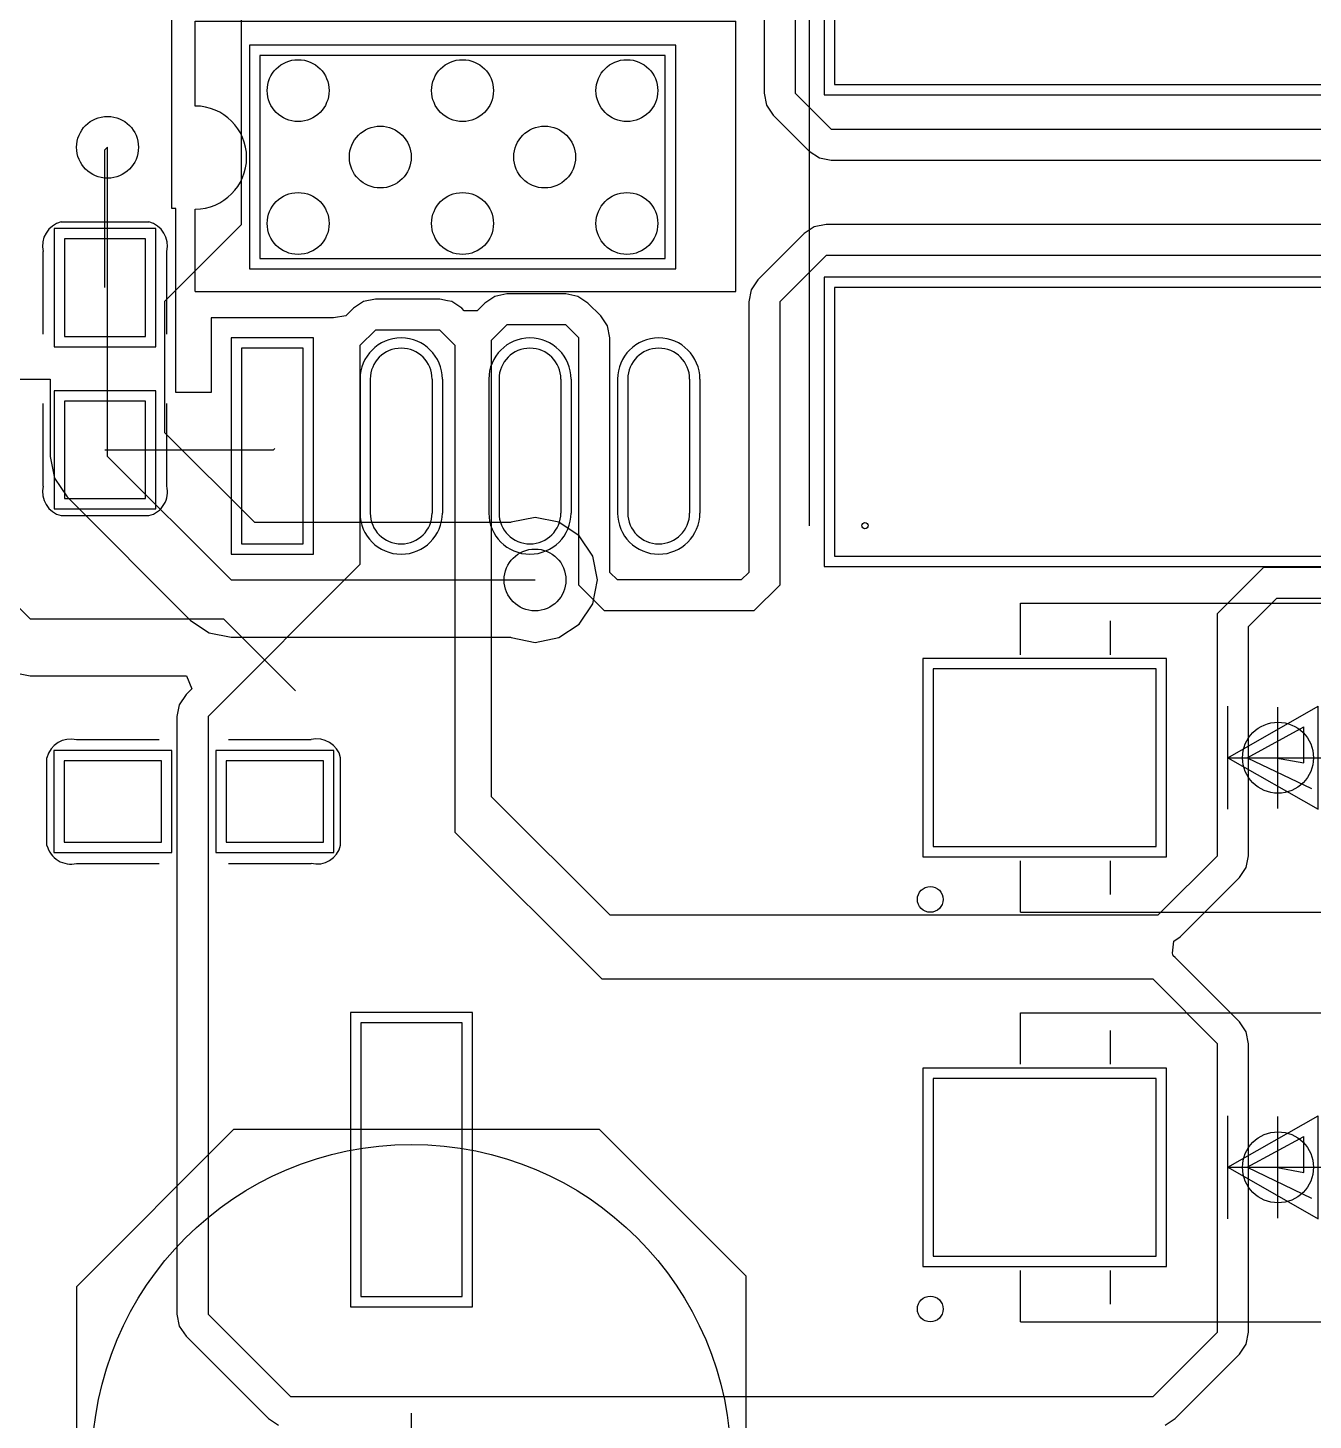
# Model space of a CAD drawing. Header units: millimetres. Extents: x 36 to 139, y 37 to 145.
# Drawn here: x 107.93 to 120.6, y 53.22 to 66.95 of the extents above; entities that cross this region are included whole.
import ezdxf

# ---------------------------------------------------------------- set-up
doc = ezdxf.new("R2010")
doc.units = ezdxf.units.MM
for name, color, linetype in [('BottomLayer', 5, 'Continuous'), ('Mechanical15', 56, 'Continuous'), ('Mechanical6', 56, 'Continuous'), ('MultiLayer', 9, 'Continuous'), ('TopLayer', 1, 'Continuous'), ('TopOverlay', 2, 'Continuous'), ('TopPaste', 8, 'Continuous'), ('TopSolder', 216, 'Continuous')]:
    doc.layers.add(name, color=color, linetype=linetype)

# ---------------------------------------------------------------- blocks, each defined once
blk = doc.blocks.new('CM_D_6_3_5_4__1')
at = {"layer": 'Mechanical15'}
for p, q in [((0, 0.5), (0, -0.5)), ((-0.5, 0), (0.5, 0))]:
    blk.add_line(p, q, dxfattribs=at)
blk.add_circle((0, 0), 0.35, dxfattribs=at)
at = {"layer": 'TopLayer'}
for p, q in [((-3.85, 0.5), (-2.15, 0.5)), ((4.35, 0.5), (1.65, 0.5)), ((1.65, 0.5), (1.65, -0.5)), ((4.35, -0.5), (4.35, 0.5)), ((-3.85, -0.5), (-2.15, -0.5)), ((1.65, -0.5), (4.35, -0.5))]:
    blk.add_line(p, q, dxfattribs=at)
for centre, start, end in [((-3.85, 0), 90, 270), ((-2.15, 0), 270, 90)]:
    blk.add_arc(centre, 0.5, start, end, dxfattribs=at)
at = {"layer": 'TopOverlay'}
for p, q in [((-3.3, 3.3), (1.75, 3.3)), ((-3.3, 3.3), (-3.3, -3.3)), ((1.75, 3.3), (3.3, 1.75)), ((3.3, 1.75), (3.3, -1.85)), ((3.3, -1.85), (1.85, -3.3)), ((-3.3, -3.3), (1.85, -3.3))]:
    blk.add_line(p, q, dxfattribs=at)
blk.add_circle((0, 0), 3.15, dxfattribs=at)
at = {"layer": 'TopPaste'}
for p, q in [((-3.85, 0.5), (-2.15, 0.5)), ((4.35, 0.5), (1.65, 0.5)), ((1.65, 0.5), (1.65, -0.5)), ((4.35, -0.5), (4.35, 0.5)), ((-3.85, -0.5), (-2.15, -0.5)), ((1.65, -0.5), (4.35, -0.5))]:
    blk.add_line(p, q, dxfattribs=at)
for centre, start, end in [((-3.85, 0), 90, 270), ((-2.15, 0), 270, 90)]:
    blk.add_arc(centre, 0.5, start, end, dxfattribs=at)
at = {"layer": 'TopSolder'}
for p, q in [((-3.85, 0.602), (-2.15, 0.602)), ((4.452, 0.602), (1.548, 0.602)), ((1.548, 0.602), (1.548, -0.602)), ((4.452, -0.602), (4.452, 0.602)), ((-3.85, -0.602), (-2.15, -0.602)), ((1.548, -0.602), (4.452, -0.602))]:
    blk.add_line(p, q, dxfattribs=at)
for centre, start, end in [((-3.85, 0), 90, 270), ((-2.15, 0), 270, 90)]:
    blk.add_arc(centre, 0.602, start, end, dxfattribs=at)
blk = doc.blocks.new('C0603_2')
at = {"layer": 'TopLayer'}
for p, q in [((-1.28, 0.4), (-1.28, -0.4)), ((-0.32, 0.4), (-1.28, 0.4)), ((-0.32, -0.4), (-0.32, 0.4)), ((0.32, 0.4), (0.32, -0.4)), ((1.28, 0.4), (0.32, 0.4)), ((1.28, -0.4), (1.28, 0.4)), ((-1.28, -0.4), (-0.32, -0.4)), ((0.32, -0.4), (1.28, -0.4))]:
    blk.add_line(p, q, dxfattribs=at)
at = {"layer": 'TopOverlay'}
for p, q in [((-1.156, 0.61), (-0.343, 0.61)), ((0.343, 0.61), (1.156, 0.61)), ((-1.448, -0.432), (-1.448, 0.432)), ((1.448, -0.432), (1.448, 0.432)), ((-1.156, -0.61), (-0.343, -0.61)), ((0.343, -0.61), (1.156, -0.61))]:
    blk.add_line(p, q, dxfattribs=at)
for centre, start, end in [((-1.213, 0.374), 76.4, 166.3), ((1.213, 0.375), 13.7, 103.7), ((-1.213, -0.375), 193.7, 283.7), ((1.213, -0.374), 256.4, 346.3)]:
    blk.add_arc(centre, 0.242, start, end, dxfattribs=at)
at = {"layer": 'TopPaste'}
for p, q in [((-1.28, 0.4), (-1.28, -0.4)), ((-0.32, 0.4), (-1.28, 0.4)), ((-0.32, -0.4), (-0.32, 0.4)), ((0.32, 0.4), (0.32, -0.4)), ((1.28, 0.4), (0.32, 0.4)), ((1.28, -0.4), (1.28, 0.4)), ((-1.28, -0.4), (-0.32, -0.4)), ((0.32, -0.4), (1.28, -0.4))]:
    blk.add_line(p, q, dxfattribs=at)
at = {"layer": 'TopSolder'}
for p, q in [((-1.382, 0.502), (-1.382, -0.502)), ((-0.218, 0.502), (-1.382, 0.502)), ((-0.218, -0.502), (-0.218, 0.502)), ((0.218, 0.502), (0.218, -0.502)), ((1.382, 0.502), (0.218, 0.502)), ((1.382, -0.502), (1.382, 0.502)), ((-1.382, -0.502), (-0.218, -0.502)), ((0.218, -0.502), (1.382, -0.502))]:
    blk.add_line(p, q, dxfattribs=at)
blk = doc.blocks.new('SMA_16')
at = {"layer": 'Mechanical15'}
for p, q in [((0, 0.5), (0, -0.5)), ((0.5, 0), (-0.5, 0))]:
    blk.add_line(p, q, dxfattribs=at)
blk.add_circle((0, 0), 0.35, dxfattribs=at)
at = {"layer": 'TopLayer'}
for p, q in [((-3.4, 0.875), (-3.4, -0.875)), ((-1.2, 0.875), (-3.4, 0.875)), ((-1.2, -0.875), (-1.2, 0.875)), ((1.2, 0.875), (1.2, -0.875)), ((3.4, 0.875), (1.2, 0.875)), ((3.4, -0.875), (3.4, 0.875)), ((-3.4, -0.875), (-1.2, -0.875)), ((1.2, -0.875), (3.4, -0.875))]:
    blk.add_line(p, q, dxfattribs=at)
at = {"layer": 'TopOverlay'}
for p, q in [((-2.7, 1.524), (-2.7, 1.08)), ((2.54, 1.524), (-2.7, 1.524)), ((2.54, 1.524), (2.54, 1.016)), ((1.651, 1.35), (1.651, 1.016)), ((-0.395, 0.508), (-0.395, -0.508)), ((0.494, 0), (-0.395, 0.508)), ((0.494, 0.508), (0.494, -0.508)), ((0.305, 0), (-0.33, 0.305)), ((0.494, 0), (-0.395, -0.508)), ((0.023, 0), (-0.254, 0.051)), ((-0.254, 0.051), (-0.254, -0.305)), ((0.305, 0), (-0.254, -0.305)), ((1.651, -1.016), (1.651, -1.35)), ((2.54, -1.016), (2.54, -1.524)), ((-2.7, -1.105), (-2.7, -1.524)), ((2.54, -1.524), (-2.7, -1.524))]:
    blk.add_line(p, q, dxfattribs=at)
blk.add_circle((3.429, 1.397), 0.127, dxfattribs=at)
at = {"layer": 'TopPaste'}
for p, q in [((-3.4, 0.875), (-3.4, -0.875)), ((-1.2, 0.875), (-3.4, 0.875)), ((-1.2, -0.875), (-1.2, 0.875)), ((1.2, 0.875), (1.2, -0.875)), ((3.4, 0.875), (1.2, 0.875)), ((3.4, -0.875), (3.4, 0.875)), ((-3.4, -0.875), (-1.2, -0.875)), ((1.2, -0.875), (3.4, -0.875))]:
    blk.add_line(p, q, dxfattribs=at)
at = {"layer": 'TopSolder'}
for p, q in [((-3.502, 0.977), (-3.502, -0.977)), ((-1.098, 0.977), (-3.502, 0.977)), ((-1.098, -0.977), (-1.098, 0.977)), ((1.098, 0.977), (1.098, -0.977)), ((3.502, 0.977), (1.098, 0.977)), ((3.502, -0.977), (3.502, 0.977)), ((-3.502, -0.977), (-1.098, -0.977)), ((1.098, -0.977), (3.502, -0.977))]:
    blk.add_line(p, q, dxfattribs=at)
blk = doc.blocks.new('IND_SMD_L6_7_W6_7_23')
at = {"layer": 'Mechanical6'}
blk.add_circle((-3.35, 3.35), 0.03, dxfattribs=at)
at = {"layer": 'TopLayer'}
for p, q in [((-3.65, 3.65), (-3.65, -3.65)), ((-1, 3.65), (-3.65, 3.65)), ((-1, -3.65), (-1, 3.65)), ((1, 3.65), (1, -3.65)), ((3.65, 3.65), (1, 3.65)), ((3.65, -3.65), (3.65, 3.65)), ((-3.65, -3.65), (-1, -3.65)), ((1, -3.65), (3.65, -3.65))]:
    blk.add_line(p, q, dxfattribs=at)
at = {"layer": 'TopOverlay'}
for p, q in [((3.35, 3.9), (-3.35, 3.9)), ((-3.35, -3.9), (3.35, -3.9))]:
    blk.add_line(p, q, dxfattribs=at)
at = {"layer": 'TopPaste'}
for p, q in [((-3.65, 3.65), (-3.65, -3.65)), ((-1, 3.65), (-3.65, 3.65)), ((-1, -3.65), (-1, 3.65)), ((1, 3.65), (1, -3.65)), ((3.65, 3.65), (1, 3.65)), ((3.65, -3.65), (3.65, 3.65)), ((-3.65, -3.65), (-1, -3.65)), ((1, -3.65), (3.65, -3.65))]:
    blk.add_line(p, q, dxfattribs=at)
at = {"layer": 'TopSolder'}
for p, q in [((-3.752, 3.752), (-3.752, -3.752)), ((-0.899, 3.752), (-3.752, 3.752)), ((-0.899, -3.752), (-0.899, 3.752)), ((0.899, 3.752), (0.899, -3.752)), ((3.752, 3.752), (0.899, 3.752)), ((3.752, -3.752), (3.752, 3.752)), ((-3.752, -3.752), (-0.899, -3.752)), ((0.899, -3.752), (3.752, -3.752))]:
    blk.add_line(p, q, dxfattribs=at)
blk = doc.blocks.new('SOP8______40')
at = {"layer": 'TopLayer'}
for p, q in [((-0.965, 0.305), (-0.965, -0.305)), ((0.965, 0.305), (-0.965, 0.305)), ((0.965, -0.305), (0.965, 0.305)), ((6.375, 0.305), (5.055, 0.305)), ((1.85, 0.125), (1.85, -3.875)), ((3.85, 0.125), (1.85, 0.125)), ((3.85, -3.875), (3.85, 0.125)), ((-0.965, -0.305), (0.965, -0.305)), ((6.375, -0.305), (5.055, -0.305)), ((0.66, -0.965), (-0.66, -0.965)), ((6.375, -0.965), (5.055, -0.965)), ((0.66, -1.575), (-0.66, -1.575)), ((6.375, -1.575), (5.055, -1.575)), ((0.66, -2.235), (-0.66, -2.235)), ((6.375, -2.235), (5.055, -2.235)), ((0.66, -2.845), (-0.66, -2.845)), ((6.375, -2.845), (5.055, -2.845)), ((0.66, -3.505), (-0.66, -3.505)), ((6.375, -3.505), (5.055, -3.505)), ((1.85, -3.875), (3.85, -3.875)), ((0.66, -4.115), (-0.66, -4.115)), ((6.375, -4.115), (5.055, -4.115))]:
    blk.add_line(p, q, dxfattribs=at)
for centre, start, end in [((5.055, 0), 90, 270), ((6.375, 0), 270, 90), ((-0.66, -1.27), 90, 270), ((0.66, -1.27), 270, 90), ((5.055, -1.27), 90, 270), ((6.375, -1.27), 270, 90), ((-0.66, -2.54), 90, 270), ((0.66, -2.54), 270, 90), ((5.055, -2.54), 90, 270), ((6.375, -2.54), 270, 90), ((-0.66, -3.81), 90, 270), ((0.66, -3.81), 270, 90), ((5.055, -3.81), 90, 270), ((6.375, -3.81), 270, 90)]:
    blk.add_arc(centre, 0.305, start, end, dxfattribs=at)
at = {"layer": 'TopOverlay'}
for p, q in [((1.524, 0.762), (1.524, -4.572)), ((1.524, 0.762), (2.337, 0.762)), ((3.353, 0.762), (4.191, 0.762)), ((4.191, 0.762), (4.191, -4.572)), ((1.524, -4.572), (4.191, -4.572))]:
    blk.add_line(p, q, dxfattribs=at)
blk.add_arc((2.845, 0.762), 0.508, 180, 0, dxfattribs=at)
at = {"layer": 'TopPaste'}
for p, q in [((-0.965, 0.305), (-0.965, -0.305)), ((0.965, 0.305), (-0.965, 0.305)), ((0.965, -0.305), (0.965, 0.305)), ((6.375, 0.305), (5.055, 0.305)), ((1.85, 0.125), (1.85, -3.875)), ((3.85, 0.125), (1.85, 0.125)), ((3.85, -3.875), (3.85, 0.125)), ((-0.965, -0.305), (0.965, -0.305)), ((6.375, -0.305), (5.055, -0.305)), ((0.66, -0.965), (-0.66, -0.965)), ((6.375, -0.965), (5.055, -0.965)), ((0.66, -1.575), (-0.66, -1.575)), ((6.375, -1.575), (5.055, -1.575)), ((0.66, -2.235), (-0.66, -2.235)), ((6.375, -2.235), (5.055, -2.235)), ((0.66, -2.845), (-0.66, -2.845)), ((6.375, -2.845), (5.055, -2.845)), ((0.66, -3.505), (-0.66, -3.505)), ((6.375, -3.505), (5.055, -3.505)), ((1.85, -3.875), (3.85, -3.875)), ((0.66, -4.115), (-0.66, -4.115)), ((6.375, -4.115), (5.055, -4.115))]:
    blk.add_line(p, q, dxfattribs=at)
for centre, start, end in [((5.055, 0), 90, 270), ((6.375, 0), 270, 90), ((-0.66, -1.27), 90, 270), ((0.66, -1.27), 270, 90), ((5.055, -1.27), 90, 270), ((6.375, -1.27), 270, 90), ((-0.66, -2.54), 90, 270), ((0.66, -2.54), 270, 90), ((5.055, -2.54), 90, 270), ((6.375, -2.54), 270, 90), ((-0.66, -3.81), 90, 270), ((0.66, -3.81), 270, 90), ((5.055, -3.81), 90, 270), ((6.375, -3.81), 270, 90)]:
    blk.add_arc(centre, 0.305, start, end, dxfattribs=at)
at = {"layer": 'TopSolder'}
for p, q in [((-1.067, 0.406), (-1.067, -0.406)), ((1.067, 0.406), (-1.067, 0.406)), ((1.067, -0.406), (1.067, 0.406)), ((6.375, 0.406), (5.055, 0.406)), ((1.748, 0.227), (1.748, -3.977)), ((3.952, 0.227), (1.748, 0.227)), ((3.952, -3.977), (3.952, 0.227)), ((-1.067, -0.406), (1.067, -0.406)), ((6.375, -0.406), (5.055, -0.406)), ((0.66, -0.864), (-0.66, -0.864)), ((6.375, -0.864), (5.055, -0.864)), ((0.66, -1.676), (-0.66, -1.676)), ((6.375, -1.676), (5.055, -1.676)), ((0.66, -2.134), (-0.66, -2.134)), ((6.375, -2.134), (5.055, -2.134)), ((0.66, -2.946), (-0.66, -2.946)), ((6.375, -2.946), (5.055, -2.946)), ((0.66, -3.404), (-0.66, -3.404)), ((6.375, -3.404), (5.055, -3.404)), ((1.748, -3.977), (3.952, -3.977)), ((0.66, -4.216), (-0.66, -4.216)), ((6.375, -4.216), (5.055, -4.216))]:
    blk.add_line(p, q, dxfattribs=at)
for centre, start, end in [((5.055, 0), 90, 270), ((6.375, 0), 270, 90), ((-0.66, -1.27), 90, 270), ((0.66, -1.27), 270, 90), ((5.055, -1.27), 90, 270), ((6.375, -1.27), 270, 90), ((-0.66, -2.54), 90, 270), ((0.66, -2.54), 270, 90), ((5.055, -2.54), 90, 270), ((6.375, -2.54), 270, 90), ((-0.66, -3.81), 90, 270), ((0.66, -3.81), 270, 90), ((5.055, -3.81), 90, 270), ((6.375, -3.81), 270, 90)]:
    blk.add_arc(centre, 0.406, start, end, dxfattribs=at)
blk = doc.blocks.new('C0603_64')
at = {"layer": 'TopLayer'}
for p, q in [((-1.28, 0.4), (-1.28, -0.4)), ((-0.32, 0.4), (-1.28, 0.4)), ((-0.32, -0.4), (-0.32, 0.4)), ((0.32, 0.4), (0.32, -0.4)), ((1.28, 0.4), (0.32, 0.4)), ((1.28, -0.4), (1.28, 0.4)), ((-1.28, -0.4), (-0.32, -0.4)), ((0.32, -0.4), (1.28, -0.4))]:
    blk.add_line(p, q, dxfattribs=at)
at = {"layer": 'TopOverlay'}
for p, q in [((-1.156, 0.61), (-0.343, 0.61)), ((0.343, 0.61), (1.156, 0.61)), ((-1.448, 0.432), (-1.448, -0.432)), ((1.448, 0.432), (1.448, -0.432)), ((-1.156, -0.61), (-0.343, -0.61)), ((0.343, -0.61), (1.156, -0.61))]:
    blk.add_line(p, q, dxfattribs=at)
for centre, start, end in [((-1.213, 0.374), 76.4, 166.3), ((1.213, 0.375), 13.7, 103.7), ((-1.213, -0.375), 193.7, 283.7), ((1.213, -0.374), 256.4, 346.3)]:
    blk.add_arc(centre, 0.242, start, end, dxfattribs=at)
at = {"layer": 'TopPaste'}
for p, q in [((-1.28, 0.4), (-1.28, -0.4)), ((-0.32, 0.4), (-1.28, 0.4)), ((-0.32, -0.4), (-0.32, 0.4)), ((0.32, 0.4), (0.32, -0.4)), ((1.28, 0.4), (0.32, 0.4)), ((1.28, -0.4), (1.28, 0.4)), ((-1.28, -0.4), (-0.32, -0.4)), ((0.32, -0.4), (1.28, -0.4))]:
    blk.add_line(p, q, dxfattribs=at)
at = {"layer": 'TopSolder'}
for p, q in [((-1.382, 0.502), (-1.382, -0.502)), ((-0.218, 0.502), (-1.382, 0.502)), ((-0.218, -0.502), (-0.218, 0.502)), ((0.218, 0.502), (0.218, -0.502)), ((1.382, 0.502), (0.218, 0.502)), ((1.382, -0.502), (1.382, 0.502)), ((-1.382, -0.502), (-0.218, -0.502)), ((0.218, -0.502), (1.382, -0.502))]:
    blk.add_line(p, q, dxfattribs=at)
blk = doc.blocks.new('SMA_78')
at = {"layer": 'Mechanical15'}
for p, q in [((0, 0.5), (0, -0.5)), ((0.5, 0), (-0.5, 0))]:
    blk.add_line(p, q, dxfattribs=at)
blk.add_circle((0, 0), 0.35, dxfattribs=at)
at = {"layer": 'TopLayer'}
for p, q in [((-3.4, 0.875), (-3.4, -0.875)), ((-1.2, 0.875), (-3.4, 0.875)), ((-1.2, -0.875), (-1.2, 0.875)), ((1.2, 0.875), (1.2, -0.875)), ((3.4, 0.875), (1.2, 0.875)), ((3.4, -0.875), (3.4, 0.875)), ((-3.4, -0.875), (-1.2, -0.875)), ((1.2, -0.875), (3.4, -0.875))]:
    blk.add_line(p, q, dxfattribs=at)
at = {"layer": 'TopOverlay'}
for p, q in [((-2.7, 1.524), (-2.7, 1.08)), ((2.54, 1.524), (-2.7, 1.524)), ((2.54, 1.524), (2.54, 1.016)), ((1.651, 1.35), (1.651, 1.016)), ((-0.395, 0.508), (-0.395, -0.508)), ((0.494, 0), (-0.395, 0.508)), ((0.494, 0.508), (0.494, -0.508)), ((0.305, 0), (-0.33, 0.305)), ((0.494, 0), (-0.395, -0.508)), ((0.023, 0), (-0.254, 0.051)), ((-0.254, 0.051), (-0.254, -0.305)), ((0.305, 0), (-0.254, -0.305)), ((1.651, -1.016), (1.651, -1.35)), ((2.54, -1.016), (2.54, -1.524)), ((-2.7, -1.105), (-2.7, -1.524)), ((2.54, -1.524), (-2.7, -1.524))]:
    blk.add_line(p, q, dxfattribs=at)
blk.add_circle((3.429, 1.397), 0.127, dxfattribs=at)
at = {"layer": 'TopPaste'}
for p, q in [((-3.4, 0.875), (-3.4, -0.875)), ((-1.2, 0.875), (-3.4, 0.875)), ((-1.2, -0.875), (-1.2, 0.875)), ((1.2, 0.875), (1.2, -0.875)), ((3.4, 0.875), (1.2, 0.875)), ((3.4, -0.875), (3.4, 0.875)), ((-3.4, -0.875), (-1.2, -0.875)), ((1.2, -0.875), (3.4, -0.875))]:
    blk.add_line(p, q, dxfattribs=at)
at = {"layer": 'TopSolder'}
for p, q in [((-3.502, 0.977), (-3.502, -0.977)), ((-1.098, 0.977), (-3.502, 0.977)), ((-1.098, -0.977), (-1.098, 0.977)), ((1.098, 0.977), (1.098, -0.977)), ((3.502, 0.977), (1.098, 0.977)), ((3.502, -0.977), (3.502, 0.977)), ((-3.502, -0.977), (-1.098, -0.977)), ((1.098, -0.977), (3.502, -0.977))]:
    blk.add_line(p, q, dxfattribs=at)

msp = doc.modelspace()

# ---------------------------------------------------------------- linework, layer by layer
at = {"layer": 'BottomLayer'}
for p, q in [((110.033, 65.012), (110.033, 69.451)), ((108.712, 62.726), (108.712, 65.774)), ((109.277, 64.256), (110.033, 65.012)), ((109.277, 62.96), (109.277, 64.256)), ((97.206, 63.488), (108.147, 63.488)), ((108.147, 63.488), (108.147, 62.726)), ((110.164, 62.073), (109.277, 62.96)), ((108.147, 62.726), (108.147, 62.726)), ((108.147, 62.726), (108.19, 62.51)), ((108.712, 62.726), (109.93, 61.508)), ((108.19, 62.51), (108.313, 62.327)), ((108.313, 62.327), (109.531, 61.109)), ((112.685, 62.073), (110.164, 62.073)), ((112.692, 62.078), (112.685, 62.073)), ((112.928, 62.125), (112.692, 62.078)), ((113.164, 62.078), (112.928, 62.125)), ((113.364, 61.944), (113.164, 62.078)), ((113.498, 61.744), (113.364, 61.944)), ((113.545, 61.508), (113.498, 61.744)), ((109.93, 61.508), (112.928, 61.508)), ((113.498, 61.272), (113.545, 61.508)), ((113.364, 61.072), (113.498, 61.272)), ((109.531, 61.109), (109.531, 61.109)), ((109.531, 61.109), (109.714, 60.986)), ((109.714, 60.986), (109.93, 60.943)), ((113.164, 60.939), (113.364, 61.072)), ((109.93, 60.943), (109.93, 60.943)), ((109.93, 60.943), (112.685, 60.943)), ((112.685, 60.943), (112.692, 60.939)), ((112.692, 60.939), (112.928, 60.892)), ((112.928, 60.892), (113.164, 60.939))]:
    msp.add_line(p, q, dxfattribs=at)
for centre in [(110.592, 66.333), (112.213, 66.333), (113.834, 66.333), (108.712, 65.774), (111.402, 65.678), (113.023, 65.678), (110.592, 65.023), (112.213, 65.023), (113.834, 65.023), (112.928, 61.508)]:
    msp.add_circle(centre, 0.305, dxfattribs=at)
at = {"layer": 'MultiLayer'}
for centre in [(110.592, 66.333), (112.213, 66.333), (113.834, 66.333), (108.712, 65.774), (111.402, 65.678), (113.023, 65.678), (110.592, 65.023), (112.213, 65.023), (113.834, 65.023), (112.928, 61.508)]:
    msp.add_circle(centre, 0.305, dxfattribs=at)
at = {"layer": 'TopLayer'}
for p, q in [((115.494, 69.356), (115.494, 66.308)), ((115.188, 69.308), (115.188, 66.308)), ((109.347, 65.17), (109.347, 68.839)), ((115.188, 66.308), (115.188, 66.308)), ((115.188, 66.308), (115.211, 66.191)), ((115.211, 66.191), (115.278, 66.092)), ((115.494, 66.308), (115.849, 65.952)), ((115.278, 66.092), (115.633, 65.736)), ((115.849, 65.952), (128.041, 65.952)), ((108.687, 65.749), (108.712, 65.774)), ((108.687, 64.39), (108.687, 65.749)), ((115.633, 65.736), (115.732, 65.67)), ((115.732, 65.67), (115.849, 65.646)), ((115.849, 65.646), (115.849, 65.646)), ((115.849, 65.646), (128.041, 65.646)), ((109.387, 65.17), (109.347, 65.17)), ((109.387, 63.697), (109.387, 65.17)), ((115.682, 64.99), (115.582, 64.924)), ((115.799, 65.013), (115.682, 64.99)), ((123.317, 65.013), (115.799, 65.013)), ((115.582, 64.924), (115.125, 64.467)), ((115.582, 64.924), (115.582, 64.924)), ((115.799, 64.708), (115.341, 64.25)), ((123.317, 64.708), (115.799, 64.708)), ((115.125, 64.467), (115.059, 64.367)), ((111.237, 64.254), (111.137, 64.187)), ((111.354, 64.277), (111.237, 64.254)), ((111.989, 64.277), (111.354, 64.277)), ((111.354, 64.277), (111.354, 64.277)), ((112.066, 64.261), (111.989, 64.277)), ((111.989, 64.277), (111.989, 64.277)), ((112.106, 64.254), (112.066, 64.261)), ((112.146, 64.227), (112.106, 64.254)), ((112.106, 64.254), (112.106, 64.254)), ((112.106, 64.254), (112.106, 64.254)), ((112.532, 64.304), (112.433, 64.238)), ((112.649, 64.328), (112.532, 64.304)), ((113.233, 64.328), (112.649, 64.328)), ((112.649, 64.328), (112.649, 64.328)), ((113.35, 64.304), (113.233, 64.328)), ((113.233, 64.328), (113.233, 64.328)), ((113.449, 64.238), (113.35, 64.304)), ((115.059, 64.367), (115.036, 64.25)), ((111.137, 64.187), (111.062, 64.112)), ((111.137, 64.187), (111.137, 64.187)), ((112.205, 64.187), (112.146, 64.227)), ((112.23, 64.162), (112.205, 64.187)), ((112.205, 64.187), (112.205, 64.187)), ((112.357, 64.162), (112.23, 64.162)), ((112.433, 64.238), (112.357, 64.162)), ((112.433, 64.238), (112.433, 64.238)), ((113.576, 64.111), (113.449, 64.238)), ((115.036, 64.25), (115.036, 64.25)), ((115.036, 64.25), (115.036, 61.583)), ((115.341, 64.25), (115.341, 61.456)), ((110.942, 64.093), (109.733, 64.093)), ((109.733, 64.093), (109.733, 63.355)), ((111.062, 64.112), (110.942, 64.093)), ((110.942, 64.093), (110.942, 64.093)), ((110.942, 64.093), (110.942, 64.093)), ((112.649, 64.022), (112.497, 63.869)), ((113.233, 64.022), (112.649, 64.022)), ((113.36, 63.895), (113.233, 64.022)), ((113.643, 64.012), (113.576, 64.111)), ((113.576, 64.111), (113.576, 64.111)), ((113.666, 63.895), (113.643, 64.012)), ((111.354, 63.971), (111.201, 63.819)), ((111.989, 63.971), (111.354, 63.971)), ((112.141, 63.819), (111.989, 63.971)), ((112.497, 63.869), (112.497, 59.374)), ((113.36, 61.456), (113.36, 63.895)), ((113.666, 61.583), (113.666, 63.895)), ((113.666, 63.895), (113.666, 63.895)), ((111.201, 63.819), (111.201, 61.66)), ((112.141, 59.018), (112.141, 63.819)), ((109.387, 63.61), (109.387, 63.697)), ((109.387, 63.57), (109.387, 63.61)), ((109.387, 63.61), (109.387, 63.61)), ((109.387, 63.355), (109.387, 63.57)), ((109.387, 63.57), (109.387, 63.57)), ((109.733, 63.355), (109.387, 63.355)), ((108.687, 62.79), (110.35, 62.79)), ((110.35, 62.79), (110.363, 62.803)), ((107.264, 61.812), (107.95, 61.126)), ((111.201, 61.66), (109.703, 60.161)), ((113.741, 61.508), (113.666, 61.583)), ((114.961, 61.508), (113.741, 61.508)), ((115.036, 61.583), (114.961, 61.508)), ((119.659, 61.177), (120.117, 61.634)), ((120.117, 61.634), (123.317, 61.634)), ((113.614, 61.202), (113.36, 61.456)), ((115.341, 61.456), (115.087, 61.202)), ((119.965, 61.05), (120.243, 61.328)), ((120.243, 61.328), (123.317, 61.328)), ((107.95, 61.126), (109.855, 61.126)), ((109.855, 61.126), (110.566, 60.415)), ((115.087, 61.202), (113.614, 61.202)), ((119.659, 58.789), (119.659, 61.177)), ((119.965, 58.789), (119.965, 61.05)), ((107.734, 60.604), (107.95, 60.561)), ((107.95, 60.561), (107.95, 60.561)), ((107.95, 60.561), (109.491, 60.561)), ((109.491, 60.561), (109.543, 60.434)), ((109.543, 60.434), (109.486, 60.377)), ((109.42, 60.278), (109.397, 60.161)), ((109.486, 60.377), (109.42, 60.278)), ((109.397, 60.161), (109.397, 60.161)), ((109.397, 60.161), (109.397, 54.268)), ((109.703, 60.161), (109.703, 54.268)), ((112.497, 59.374), (113.665, 58.205)), ((113.589, 57.57), (112.141, 59.018)), ((119.075, 58.205), (119.659, 58.789)), ((119.942, 58.672), (119.965, 58.789)), ((119.965, 58.789), (119.965, 58.789)), ((119.876, 58.573), (119.942, 58.672)), ((119.291, 57.989), (119.876, 58.573)), ((113.665, 58.205), (119.075, 58.205)), ((119.214, 57.829), (119.229, 57.947)), ((119.229, 57.947), (119.291, 57.989)), ((119.22, 57.8), (119.214, 57.829)), ((119.241, 57.786), (119.22, 57.8)), ((119.876, 57.151), (119.241, 57.786)), ((119.024, 57.57), (113.589, 57.57)), ((119.659, 56.935), (119.024, 57.57)), ((119.942, 57.052), (119.876, 57.151)), ((119.876, 57.151), (119.876, 57.151)), ((119.965, 56.935), (119.942, 57.052)), ((119.659, 54.09), (119.659, 56.935)), ((119.965, 54.09), (119.965, 56.935)), ((109.397, 54.268), (109.42, 54.151)), ((109.703, 54.268), (110.515, 53.455)), ((109.42, 54.151), (109.486, 54.052)), ((109.486, 54.052), (109.486, 54.052)), ((109.486, 54.052), (110.299, 53.239)), ((119.024, 53.455), (119.659, 54.09)), ((119.876, 53.874), (119.942, 53.973)), ((119.942, 53.973), (119.965, 54.09)), ((119.965, 54.09), (119.965, 54.09)), ((119.241, 53.239), (119.876, 53.874)), ((110.515, 53.455), (119.024, 53.455)), ((110.299, 53.239), (110.398, 53.173)), ((119.141, 53.173), (119.241, 53.239)), ((119.241, 53.239), (119.241, 53.239))]:
    msp.add_line(p, q, dxfattribs=at)
for centre in [(110.592, 66.333), (112.213, 66.333), (113.834, 66.333), (108.712, 65.774), (111.402, 65.678), (113.023, 65.678), (110.592, 65.023), (112.213, 65.023), (113.834, 65.023), (112.928, 61.508)]:
    msp.add_circle(centre, 0.305, dxfattribs=at)

# ---------------------------------------------------------------- block references
for name, p, rotation in [('SOP8______40', (110.338, 62.828), 90), ('IND_SMD_L6_7_W6_7_23', (119.532, 65.393), 90), ('C0603_64', (108.687, 63.59), 90), ('SMA_78', (120.255, 59.755), 180), ('CM_D_6_3_5_4__1', (111.709, 52.792), 90), ('SMA_16', (120.255, 55.716), 180)]:
    msp.add_blockref(name, p, dxfattribs=dict(rotation=rotation))
msp.add_blockref('C0603_2', (109.563, 59.323))

doc.saveas('drawing.dxf')
